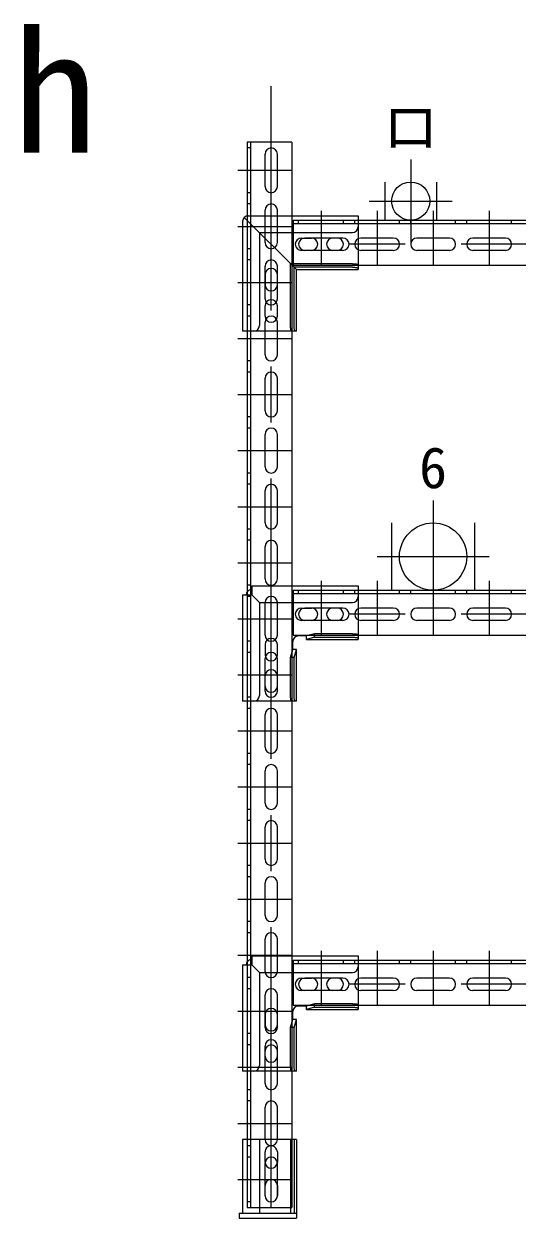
# Model space of a CAD drawing. Units: millimetres at full size, sheet at 1:50. Extents: x -29943 to 12787, y -4404 to 10657.
# Drawn here: x -1927 to -1487, y -850 to 216 of the extents above; entities that cross this region are included whole.
import ezdxf
from ezdxf.enums import TextEntityAlignment as Align

# ---------------------------------------------------------------- set-up
doc = ezdxf.new("R2010")
doc.units = ezdxf.units.MM
doc.header["$LTSCALE"] = 50
doc.linetypes.add('CHAIN1', pattern=[8, 5, -1, 1, -1])
for name, color, linetype, lineweight in [('0-0_マルチ横', 3, 'Continuous', 9), ('0-1_接続金具', 7, 'Continuous', 18), ('0-3_マルチ縦', 3, 'Continuous', 9), ('0-F_文字', 7, 'Continuous', 9), ('1-5_6\u3000冷却水返送配管', 7, 'Continuous', 9), ('2-1_18\u3000汚泥洗浄設備用', 4, 'Continuous', 9)]:
    doc.layers.add(name, color=color, linetype=linetype, lineweight=lineweight)
doc.layers.add('0-8_PS№', color=7, linetype='Continuous')
doc.styles.add('ＭＳ ゴシック', font='')
doc.styles.get('ＭＳ ゴシック').set_extended_font_data('MS Gothic')

msp = doc.modelspace()

# ---------------------------------------------------------------- linework, layer by layer
at = {"layer": '0-0_マルチ横', "color": 4, "linetype": 'CHAIN1'}
for p, q in [((-1662.07, 48.76), (-1662.07, 0.46)), ((-1612.07, 48.76), (-1612.07, 0.46)), ((-1562.07, 48.76), (-1562.07, 0.46)), ((-1512.07, 48.76), (-1512.07, 0.46)), ((-887.07, 18.96), (-1687.07, 18.96)), ((-1662.07, -281.24), (-1662.07, -329.54)), ((-1612.07, -281.24), (-1612.07, -329.54)), ((-1562.07, -281.24), (-1562.07, -329.54)), ((-1512.07, -281.24), (-1512.07, -329.54)), ((-887.07, -311.04), (-1687.07, -311.04)), ((-1662.07, -611.24), (-1662.07, -659.54)), ((-1612.07, -611.24), (-1612.07, -659.54)), ((-1562.07, -611.24), (-1562.07, -659.54)), ((-1512.07, -611.24), (-1512.07, -659.54)), ((-887.07, -641.04), (-1687.07, -641.04))]:
    msp.add_line(p, q, dxfattribs=at)
at = {"layer": '0-0_マルチ横'}
for p, q in [((-1687.07, 40.46), (-1687.07, 0.46)), ((-1687.07, 40.46), (-887.07, 40.46)), ((-887.07, 37.26), (-1687.07, 37.26)), ((-1682.07, 37.26), (-1682.07, 40.46)), ((-1642.07, 37.26), (-1642.07, 40.46)), ((-1632.07, 37.26), (-1632.07, 40.46)), ((-1592.07, 37.26), (-1592.07, 40.46)), ((-1582.07, 37.26), (-1582.07, 40.46)), ((-1542.07, 37.26), (-1542.07, 40.46)), ((-1532.07, 37.26), (-1532.07, 40.46)), ((-1492.07, 37.26), (-1492.07, 40.46)), ((-1647.57, 24.46), (-1676.57, 24.46)), ((-1597.57, 24.46), (-1626.57, 24.46)), ((-1547.57, 24.46), (-1576.57, 24.46)), ((-1497.57, 24.46), (-1526.57, 24.46)), ((-1647.57, 13.46), (-1676.57, 13.46)), ((-1597.57, 13.46), (-1626.57, 13.46)), ((-1547.57, 13.46), (-1576.57, 13.46)), ((-1497.57, 13.46), (-1526.57, 13.46)), ((-1687.07, 0.46), (-887.07, 0.46)), ((-1687.07, -289.54), (-1687.07, -329.54)), ((-1687.07, -289.54), (-887.07, -289.54)), ((-887.07, -292.74), (-1687.07, -292.74)), ((-1682.07, -292.74), (-1682.07, -289.54)), ((-1642.07, -292.74), (-1642.07, -289.54)), ((-1632.07, -292.74), (-1632.07, -289.54)), ((-1592.07, -292.74), (-1592.07, -289.54)), ((-1582.07, -292.74), (-1582.07, -289.54)), ((-1542.07, -292.74), (-1542.07, -289.54)), ((-1532.07, -292.74), (-1532.07, -289.54)), ((-1492.07, -292.74), (-1492.07, -289.54)), ((-1647.57, -305.54), (-1676.57, -305.54)), ((-1597.57, -305.54), (-1626.57, -305.54)), ((-1547.57, -305.54), (-1576.57, -305.54)), ((-1497.57, -305.54), (-1526.57, -305.54)), ((-1647.57, -316.54), (-1676.57, -316.54)), ((-1597.57, -316.54), (-1626.57, -316.54)), ((-1547.57, -316.54), (-1576.57, -316.54)), ((-1497.57, -316.54), (-1526.57, -316.54)), ((-1687.07, -329.54), (-887.07, -329.54)), ((-1687.07, -619.54), (-1687.07, -659.54)), ((-1687.07, -619.54), (-887.07, -619.54)), ((-887.07, -622.74), (-1687.07, -622.74)), ((-1682.07, -622.74), (-1682.07, -619.54)), ((-1642.07, -622.74), (-1642.07, -619.54)), ((-1632.07, -622.74), (-1632.07, -619.54)), ((-1592.07, -622.74), (-1592.07, -619.54)), ((-1582.07, -622.74), (-1582.07, -619.54)), ((-1542.07, -622.74), (-1542.07, -619.54)), ((-1532.07, -622.74), (-1532.07, -619.54)), ((-1492.07, -622.74), (-1492.07, -619.54)), ((-1647.57, -635.54), (-1676.57, -635.54)), ((-1597.57, -635.54), (-1626.57, -635.54)), ((-1547.57, -635.54), (-1576.57, -635.54)), ((-1497.57, -635.54), (-1526.57, -635.54)), ((-1647.57, -646.54), (-1676.57, -646.54)), ((-1597.57, -646.54), (-1626.57, -646.54)), ((-1547.57, -646.54), (-1576.57, -646.54)), ((-1497.57, -646.54), (-1526.57, -646.54)), ((-1687.07, -659.54), (-887.07, -659.54))]:
    msp.add_line(p, q, dxfattribs=at)
for centre, start, end in [((-1676.57, 18.96), 90, 270), ((-1647.57, 18.96), 270, 90), ((-1626.57, 18.96), 90, 270), ((-1597.57, 18.96), 270, 90), ((-1576.57, 18.96), 90, 270), ((-1547.57, 18.96), 270, 90), ((-1526.57, 18.96), 90, 270), ((-1497.57, 18.96), 270, 90), ((-1676.57, -311.04), 90, 270), ((-1647.57, -311.04), 270, 90), ((-1626.57, -311.04), 90, 270), ((-1597.57, -311.04), 270, 90), ((-1576.57, -311.04), 90, 270), ((-1547.57, -311.04), 270, 90), ((-1526.57, -311.04), 90, 270), ((-1497.57, -311.04), 270, 90), ((-1676.57, -641.04), 90, 270), ((-1647.57, -641.04), 270, 90), ((-1626.57, -641.04), 90, 270), ((-1597.57, -641.04), 270, 90), ((-1576.57, -641.04), 90, 270), ((-1547.57, -641.04), 270, 90), ((-1526.57, -641.04), 90, 270), ((-1497.57, -641.04), 270, 90)]:
    msp.add_arc(centre, 5.5, start, end, dxfattribs=at)
at = {"layer": '0-1_接続金具'}
for p, q in [((-1730.61, 43), (-1684.07, -3.54)), ((-1727.07, 44.46), (-1629.07, 44.46)), ((-1629.07, 44.46), (-1629.07, -3.54)), ((-1732.07, 39.46), (-1732.07, -58.54)), ((-1717.07, 29.46), (-1717.07, -53.54)), ((-1717.07, 29.46), (-1634.07, 29.46)), ((-1679.57, 24.46), (-1670.57, 24.46)), ((-1642.57, 24.46), (-1651.57, 24.46)), ((-1670.57, 13.46), (-1679.57, 13.46)), ((-1642.57, 13.46), (-1651.57, 13.46)), ((-1689.28, -53.54), (-1689.28, 1.67)), ((-1634.07, 1.67), (-1689.28, 1.67)), ((-1712.07, -8.04), (-1712.07, -17.04)), ((-1701.07, -17.04), (-1701.07, -8.04)), ((-1686.13, -53.54), (-1686.13, -1.48)), ((-1634.07, -1.48), (-1686.13, -1.48)), ((-1712.07, -45.04), (-1712.07, -36.04)), ((-1701.07, -45.04), (-1701.07, -36.04)), ((-1684.07, -58.54), (-1732.07, -58.54)), ((-1723.82, -285.54), (-1629.07, -285.54)), ((-1723.82, -285.54), (-1723.82, -293.79)), ((-1629.07, -285.54), (-1629.07, -333.54)), ((-1732.07, -293.79), (-1732.07, -388.54)), ((-1732.07, -293.79), (-1723.82, -293.79)), ((-1723.82, -293.79), (-1717.07, -300.54)), ((-1717.07, -300.54), (-1717.07, -383.54)), ((-1717.07, -300.54), (-1634.07, -300.54)), ((-1679.57, -305.54), (-1670.57, -305.54)), ((-1642.57, -305.54), (-1651.57, -305.54)), ((-1670.57, -316.54), (-1679.57, -316.54)), ((-1642.57, -316.54), (-1651.57, -316.54)), ((-1668, -328.33), (-1675.07, -330.38)), ((-1668, -331.48), (-1668, -328.33)), ((-1634.07, -328.33), (-1668, -328.33)), ((-1712.07, -338.04), (-1712.07, -347.04)), ((-1701.07, -347.04), (-1701.07, -338.04)), ((-1687.22, -342.54), (-1687.22, -335.38)), ((-1675.07, -330.38), (-1682.22, -330.38)), ((-1675.07, -333.54), (-1675.07, -330.38)), ((-1668, -331.48), (-1675.07, -333.54)), ((-1675.07, -333.54), (-1629.07, -333.54)), ((-1668, -331.48), (-1634.07, -331.48)), ((-1689.28, -349.61), (-1687.22, -342.54)), ((-1686.13, -349.61), (-1689.28, -349.61)), ((-1689.28, -383.54), (-1689.28, -349.61)), ((-1684.07, -342.54), (-1687.22, -342.54)), ((-1686.13, -349.61), (-1684.07, -342.54)), ((-1686.13, -383.54), (-1686.13, -349.61)), ((-1684.07, -388.54), (-1684.07, -342.54)), ((-1712.07, -375.04), (-1712.07, -366.04)), ((-1701.07, -375.04), (-1701.07, -366.04)), ((-1684.07, -388.54), (-1732.07, -388.54)), ((-1723.82, -615.54), (-1629.07, -615.54)), ((-1723.82, -615.54), (-1723.82, -623.79)), ((-1629.07, -615.54), (-1629.07, -663.54)), ((-1732.07, -623.79), (-1732.07, -718.54)), ((-1732.07, -623.79), (-1723.82, -623.79)), ((-1723.82, -623.79), (-1717.07, -630.54)), ((-1717.07, -630.54), (-1717.07, -713.54)), ((-1717.07, -630.54), (-1634.07, -630.54)), ((-1679.57, -635.54), (-1670.57, -635.54)), ((-1642.57, -635.54), (-1651.57, -635.54)), ((-1670.57, -646.54), (-1679.57, -646.54)), ((-1642.57, -646.54), (-1651.57, -646.54)), ((-1668, -658.33), (-1675.07, -660.38)), ((-1668, -661.48), (-1668, -658.33)), ((-1634.07, -658.33), (-1668, -658.33)), ((-1712.07, -668.04), (-1712.07, -677.04)), ((-1701.07, -677.04), (-1701.07, -668.04)), ((-1687.22, -672.54), (-1687.22, -665.38)), ((-1675.07, -660.38), (-1682.22, -660.38)), ((-1675.07, -663.54), (-1675.07, -660.38)), ((-1668, -661.48), (-1675.07, -663.54)), ((-1675.07, -663.54), (-1629.07, -663.54)), ((-1668, -661.48), (-1634.07, -661.48)), ((-1689.28, -679.61), (-1687.22, -672.54)), ((-1686.13, -679.61), (-1689.28, -679.61)), ((-1689.28, -713.54), (-1689.28, -679.61)), ((-1684.07, -672.54), (-1687.22, -672.54)), ((-1686.13, -679.61), (-1684.07, -672.54)), ((-1686.13, -713.54), (-1686.13, -679.61)), ((-1684.07, -718.54), (-1684.07, -672.54)), ((-1712.07, -705.04), (-1712.07, -696.04)), ((-1701.07, -705.04), (-1701.07, -696.04)), ((-1684.07, -718.54), (-1732.07, -718.54)), ((-1684.07, -779.54), (-1732.07, -779.54)), ((-1732.07, -779.54), (-1732.07, -845.04)), ((-1717.07, -779.54), (-1717.07, -845.04)), ((-1689.24, -779.54), (-1689.24, -845.04)), ((-1686.09, -779.54), (-1686.09, -845.04)), ((-1684.07, -779.54), (-1684.07, -849.54)), ((-1712.07, -799.54), (-1712.07, -790.54)), ((-1701.07, -790.54), (-1701.07, -799.54)), ((-1712.07, -829.54), (-1712.07, -820.54)), ((-1701.07, -820.54), (-1701.07, -829.54)), ((-1735.07, -845.04), (-1684.07, -845.04)), ((-1735.07, -845.04), (-1735.07, -849.54)), ((-1735.07, -849.54), (-1684.07, -849.54))]:
    msp.add_line(p, q, dxfattribs=at)
for points in [[(-1634.07, 1.67), (-1633.2, 1.66), (-1632.36, 1.61), (-1631.57, 1.54), (-1630.86, 1.43), (-1630.24, 1.31), (-1629.74, 1.16), (-1629.37, 1), (-1629.15, 0.82), (-1629.07, 0.64)], [(-1684.07, -58.54), (-1684.07, -3.54), (-1629.07, -3.54)], [(-1634.07, -1.48), (-1633.2, -1.49), (-1632.36, -1.54), (-1631.57, -1.62), (-1630.86, -1.72), (-1630.24, -1.85), (-1629.74, -1.99), (-1629.37, -2.16), (-1629.15, -2.33), (-1629.07, -2.51)], [(-1688.25, -58.54), (-1688.43, -58.46), (-1688.6, -58.23), (-1688.77, -57.87), (-1688.91, -57.37), (-1689.04, -56.75), (-1689.14, -56.04), (-1689.22, -55.25), (-1689.26, -54.4), (-1689.28, -53.54)], [(-1685.1, -58.54), (-1685.28, -58.46), (-1685.45, -58.23), (-1685.61, -57.87), (-1685.76, -57.37), (-1685.89, -56.75), (-1685.99, -56.04), (-1686.07, -55.25), (-1686.11, -54.4), (-1686.13, -53.54)], [(-1634.07, -328.33), (-1633.2, -328.34), (-1632.36, -328.39), (-1631.57, -328.46), (-1630.86, -328.57), (-1630.24, -328.69), (-1629.74, -328.84), (-1629.37, -329), (-1629.15, -329.18), (-1629.07, -329.36)], [(-1634.07, -331.48), (-1633.2, -331.49), (-1632.36, -331.54), (-1631.57, -331.62), (-1630.86, -331.72), (-1630.24, -331.85), (-1629.74, -331.99), (-1629.37, -332.16), (-1629.15, -332.33), (-1629.07, -332.51)], [(-1688.25, -388.54), (-1688.43, -388.46), (-1688.6, -388.23), (-1688.77, -387.87), (-1688.91, -387.37), (-1689.04, -386.75), (-1689.14, -386.04), (-1689.22, -385.25), (-1689.26, -384.4), (-1689.28, -383.54)], [(-1685.1, -388.54), (-1685.28, -388.46), (-1685.45, -388.23), (-1685.61, -387.87), (-1685.76, -387.37), (-1685.89, -386.75), (-1685.99, -386.04), (-1686.07, -385.25), (-1686.11, -384.4), (-1686.13, -383.54)], [(-1634.07, -658.33), (-1633.2, -658.34), (-1632.36, -658.39), (-1631.57, -658.46), (-1630.86, -658.57), (-1630.24, -658.69), (-1629.74, -658.84), (-1629.37, -659), (-1629.15, -659.18), (-1629.07, -659.36)], [(-1634.07, -661.48), (-1633.2, -661.49), (-1632.36, -661.54), (-1631.57, -661.62), (-1630.86, -661.72), (-1630.24, -661.85), (-1629.74, -661.99), (-1629.37, -662.16), (-1629.15, -662.33), (-1629.07, -662.51)], [(-1688.25, -718.54), (-1688.43, -718.46), (-1688.6, -718.23), (-1688.77, -717.87), (-1688.91, -717.37), (-1689.04, -716.75), (-1689.14, -716.04), (-1689.22, -715.25), (-1689.26, -714.4), (-1689.28, -713.54)], [(-1685.1, -718.54), (-1685.28, -718.46), (-1685.45, -718.23), (-1685.61, -717.87), (-1685.76, -717.37), (-1685.89, -716.75), (-1685.99, -716.04), (-1686.07, -715.25), (-1686.11, -714.4), (-1686.13, -713.54)]]:
    msp.add_lwpolyline(points, dxfattribs=at)
for centre, radius, start, end in [((-1727.07, 39.46), 5, 90, 180), ((-1634.07, 34.46), 5, 270, 0), ((-1679.57, 18.96), 5.5, 90, 270), ((-1670.57, 18.96), 5.5, 270, 90), ((-1651.57, 18.96), 5.5, 90, 270), ((-1642.57, 18.96), 5.5, 270, 90), ((-1706.57, -8.04), 5.5, 0, 180), ((-1706.57, -17.04), 5.5, 180, 0), ((-1706.57, -36.04), 5.5, 0, 180), ((-1706.57, -45.04), 5.5, 180, 0), ((-1722.07, -53.54), 5, 270, 0), ((-1723.82, -293.79), 5.05, 90, 180), ((-1634.07, -295.54), 5, 270, 0), ((-1679.57, -311.04), 5.5, 90, 270), ((-1670.57, -311.04), 5.5, 270, 90), ((-1651.57, -311.04), 5.5, 90, 270), ((-1642.57, -311.04), 5.5, 270, 90), ((-1706.57, -338.04), 5.5, 0, 180), ((-1682.22, -335.38), 5, 90, 180), ((-1706.57, -347.04), 5.5, 180, 0), ((-1706.57, -366.04), 5.5, 0, 180), ((-1706.57, -375.04), 5.5, 180, 0), ((-1722.07, -383.54), 5, 270, 0), ((-1723.82, -623.79), 5.05, 90, 180), ((-1634.07, -625.54), 5, 270, 0), ((-1679.57, -641.04), 5.5, 90, 270), ((-1670.57, -641.04), 5.5, 270, 90), ((-1651.57, -641.04), 5.5, 90, 270), ((-1642.57, -641.04), 5.5, 270, 90), ((-1706.57, -668.04), 5.5, 0, 180), ((-1682.22, -665.38), 5, 90, 180), ((-1706.57, -677.04), 5.5, 180, 0), ((-1706.57, -696.04), 5.5, 0, 180), ((-1722.07, -713.54), 5, 270, 0), ((-1706.57, -705.04), 5.5, 180, 0), ((-1706.57, -790.54), 5.5, 0, 158.00054), ((-1706.57, -790.54), 5.5, 158.00054, 180), ((-1706.57, -799.54), 5.5, 180, 0), ((-1706.57, -820.54), 5.5, 0, 180), ((-1706.57, -829.54), 5.5, 180, 0)]:
    msp.add_arc(centre, radius, start, end, dxfattribs=at)
at = {"layer": '0-3_マルチ縦', "color": 4, "linetype": 'CHAIN1'}
for p, q in [((-1706.57, -840.04), (-1706.57, 159.96)), ((-1736.37, 84.96), (-1688.07, 84.96)), ((-1736.37, 34.96), (-1688.07, 34.96)), ((-1736.37, -15.04), (-1688.07, -15.04)), ((-1736.37, -65.04), (-1688.07, -65.04)), ((-1736.37, -115.04), (-1688.07, -115.04)), ((-1736.37, -165.04), (-1688.07, -165.04)), ((-1736.37, -215.04), (-1688.07, -215.04)), ((-1736.37, -265.04), (-1688.07, -265.04)), ((-1736.37, -315.04), (-1688.07, -315.04)), ((-1736.37, -365.04), (-1688.07, -365.04)), ((-1736.37, -415.04), (-1688.07, -415.04)), ((-1736.37, -465.04), (-1688.07, -465.04)), ((-1736.37, -515.04), (-1688.07, -515.04)), ((-1736.37, -565.04), (-1688.07, -565.04)), ((-1736.37, -615.04), (-1688.07, -615.04)), ((-1736.37, -665.04), (-1688.07, -665.04)), ((-1736.37, -715.04), (-1688.07, -715.04)), ((-1736.37, -765.04), (-1688.07, -765.04)), ((-1736.37, -815.04), (-1688.07, -815.04))]:
    msp.add_line(p, q, dxfattribs=at)
at = {"layer": '0-3_マルチ縦'}
for p, q in [((-1688.07, 109.96), (-1728.07, 109.96)), ((-1728.07, 109.96), (-1728.07, -840.04)), ((-1724.87, -840.04), (-1724.87, 109.96)), ((-1688.07, 109.96), (-1688.07, -840.04)), ((-1724.87, 104.96), (-1728.07, 104.96)), ((-1712.07, 70.46), (-1712.07, 99.46)), ((-1701.07, 70.46), (-1701.07, 99.46)), ((-1724.87, 64.96), (-1728.07, 64.96)), ((-1724.87, 54.96), (-1728.07, 54.96)), ((-1712.07, 20.46), (-1712.07, 49.46)), ((-1701.07, 20.46), (-1701.07, 49.46)), ((-1724.87, 14.96), (-1728.07, 14.96)), ((-1724.87, 4.96), (-1728.07, 4.96)), ((-1712.07, -29.54), (-1712.07, -0.54)), ((-1701.07, -29.54), (-1701.07, -0.54)), ((-1724.87, -35.04), (-1728.07, -35.04)), ((-1724.87, -45.04), (-1728.07, -45.04)), ((-1712.07, -79.54), (-1712.07, -50.54)), ((-1701.07, -79.54), (-1701.07, -50.54)), ((-1724.87, -85.04), (-1728.07, -85.04)), ((-1724.87, -95.04), (-1728.07, -95.04)), ((-1712.07, -129.54), (-1712.07, -100.54)), ((-1701.07, -129.54), (-1701.07, -100.54)), ((-1724.87, -135.04), (-1728.07, -135.04)), ((-1724.87, -145.04), (-1728.07, -145.04)), ((-1712.07, -179.54), (-1712.07, -150.54)), ((-1701.07, -179.54), (-1701.07, -150.54)), ((-1724.87, -185.04), (-1728.07, -185.04)), ((-1724.87, -195.04), (-1728.07, -195.04)), ((-1712.07, -229.54), (-1712.07, -200.54)), ((-1701.07, -229.54), (-1701.07, -200.54)), ((-1724.87, -235.04), (-1728.07, -235.04)), ((-1724.87, -245.04), (-1728.07, -245.04)), ((-1712.07, -279.54), (-1712.07, -250.54)), ((-1701.07, -279.54), (-1701.07, -250.54)), ((-1724.87, -285.04), (-1728.07, -285.04)), ((-1724.87, -295.04), (-1728.07, -295.04)), ((-1712.07, -329.54), (-1712.07, -300.54)), ((-1701.07, -329.54), (-1701.07, -300.54)), ((-1724.87, -335.04), (-1728.07, -335.04)), ((-1724.87, -345.04), (-1728.07, -345.04)), ((-1712.07, -379.54), (-1712.07, -350.54)), ((-1701.07, -379.54), (-1701.07, -350.54)), ((-1724.87, -385.04), (-1728.07, -385.04)), ((-1724.87, -395.04), (-1728.07, -395.04)), ((-1712.07, -429.54), (-1712.07, -400.54)), ((-1701.07, -429.54), (-1701.07, -400.54)), ((-1724.87, -435.04), (-1728.07, -435.04)), ((-1724.87, -445.04), (-1728.07, -445.04)), ((-1712.07, -479.54), (-1712.07, -450.54)), ((-1701.07, -479.54), (-1701.07, -450.54)), ((-1724.87, -485.04), (-1728.07, -485.04)), ((-1724.87, -495.04), (-1728.07, -495.04)), ((-1712.07, -529.54), (-1712.07, -500.54)), ((-1701.07, -529.54), (-1701.07, -500.54)), ((-1724.87, -535.04), (-1728.07, -535.04)), ((-1724.87, -545.04), (-1728.07, -545.04)), ((-1712.07, -579.54), (-1712.07, -550.54)), ((-1701.07, -579.54), (-1701.07, -550.54)), ((-1724.87, -585.04), (-1728.07, -585.04)), ((-1724.87, -595.04), (-1728.07, -595.04)), ((-1712.07, -629.54), (-1712.07, -600.54)), ((-1701.07, -629.54), (-1701.07, -600.54)), ((-1724.87, -635.04), (-1728.07, -635.04)), ((-1724.87, -645.04), (-1728.07, -645.04)), ((-1712.07, -679.54), (-1712.07, -650.54)), ((-1701.07, -679.54), (-1701.07, -650.54)), ((-1724.87, -685.04), (-1728.07, -685.04)), ((-1724.87, -695.04), (-1728.07, -695.04)), ((-1712.07, -729.54), (-1712.07, -700.54)), ((-1701.07, -729.54), (-1701.07, -700.54)), ((-1724.87, -735.04), (-1728.07, -735.04)), ((-1724.87, -745.04), (-1728.07, -745.04)), ((-1712.07, -779.54), (-1712.07, -750.54)), ((-1701.07, -779.54), (-1701.07, -750.54)), ((-1724.87, -785.04), (-1728.07, -785.04)), ((-1724.87, -795.04), (-1728.07, -795.04)), ((-1712.07, -829.54), (-1712.07, -800.54)), ((-1701.07, -829.54), (-1701.07, -800.54)), ((-1724.87, -835.04), (-1728.07, -835.04)), ((-1728.07, -840.04), (-1688.07, -840.04))]:
    msp.add_line(p, q, dxfattribs=at)
for centre, start, end in [((-1706.57, 99.46), 0, 180), ((-1706.57, 70.46), 180, 0), ((-1706.57, 49.46), 0, 180), ((-1706.57, 20.46), 180, 0), ((-1706.57, -0.54), 0, 180), ((-1706.57, -29.54), 180, 0), ((-1706.57, -50.54), 0, 180), ((-1706.57, -79.54), 180, 0), ((-1706.57, -100.54), 0, 180), ((-1706.57, -129.54), 180, 0), ((-1706.57, -150.54), 0, 180), ((-1706.57, -179.54), 180, 0), ((-1706.57, -200.54), 0, 180), ((-1706.57, -229.54), 180, 0), ((-1706.57, -250.54), 0, 180), ((-1706.57, -279.54), 180, 0), ((-1706.57, -300.54), 0, 180), ((-1706.57, -329.54), 180, 0), ((-1706.57, -350.54), 0, 180), ((-1706.57, -379.54), 180, 0), ((-1706.57, -400.54), 0, 180), ((-1706.57, -429.54), 180, 0), ((-1706.57, -450.54), 0, 180), ((-1706.57, -479.54), 180, 0), ((-1706.57, -500.54), 0, 180), ((-1706.57, -529.54), 180, 0), ((-1706.57, -550.54), 0, 180), ((-1706.57, -579.54), 180, 0), ((-1706.57, -600.54), 0, 180), ((-1706.57, -629.54), 180, 0), ((-1706.57, -650.54), 0, 180), ((-1706.57, -679.54), 180, 0), ((-1706.57, -700.54), 0, 180), ((-1706.57, -729.54), 180, 0), ((-1706.57, -750.54), 0, 180), ((-1706.57, -779.54), 180, 0), ((-1706.57, -800.54), 0, 180), ((-1706.57, -829.54), 180, 0)]:
    msp.add_arc(centre, 5.5, start, end, dxfattribs=at)
at = {"layer": '1-5_6\u3000冷却水返送配管', "color": 4, "linetype": 'CHAIN1'}
for p, q in [((-1562.07, -209.54), (-1562.07, -309.54)), ((-1612.07, -259.54), (-1512.07, -259.54))]:
    msp.add_line(p, q, dxfattribs=at)
at = {"layer": '1-5_6\u3000冷却水返送配管'}
for p, q in [((-1599.07, -229.54), (-1599.07, -289.54)), ((-1525.07, -229.54), (-1525.07, -289.54))]:
    msp.add_line(p, q, dxfattribs=at)
at = {"layer": '1-5_6\u3000冷却水返送配管', "color": 3}
msp.add_circle((-1562.07, -259.54), 30, dxfattribs=at)
at = {"layer": '2-1_18\u3000汚泥洗浄設備用', "linetype": 'CHAIN1'}
for p, q in [((-1582.07, 94.46), (-1582.07, 20.46)), ((-1619.07, 57.46), (-1545.07, 57.46))]:
    msp.add_line(p, q, dxfattribs=at)
at = {"layer": '2-1_18\u3000汚泥洗浄設備用', "color": 7}
for p, q in [((-1605.07, 74.46), (-1605.07, 40.46)), ((-1559.07, 74.46), (-1559.07, 40.46))]:
    msp.add_line(p, q, dxfattribs=at)
at = {"layer": '2-1_18\u3000汚泥洗浄設備用', "color": 3}
msp.add_circle((-1582.07, 57.46), 17, dxfattribs=at)

# ---------------------------------------------------------------- texts
at = {"layer": '0-8_PS№', "style": 'ＭＳ ゴシック'}
msp.add_text('h', height=110, dxfattribs=at).set_placement((-1937.2, 67.59), align=Align.BOTTOM_LEFT)
at = {"layer": '0-F_文字', "style": 'ＭＳ ゴシック'}
for s, p in [('ロ', (-1607.07, 94.46)), ('6', (-1574.57, -209.54)), ('6', (-1574.57, -209.54))]:
    msp.add_text(s, height=36.66, dxfattribs=at).set_placement(p, align=Align.BOTTOM_LEFT)

doc.saveas('drawing.dxf')
